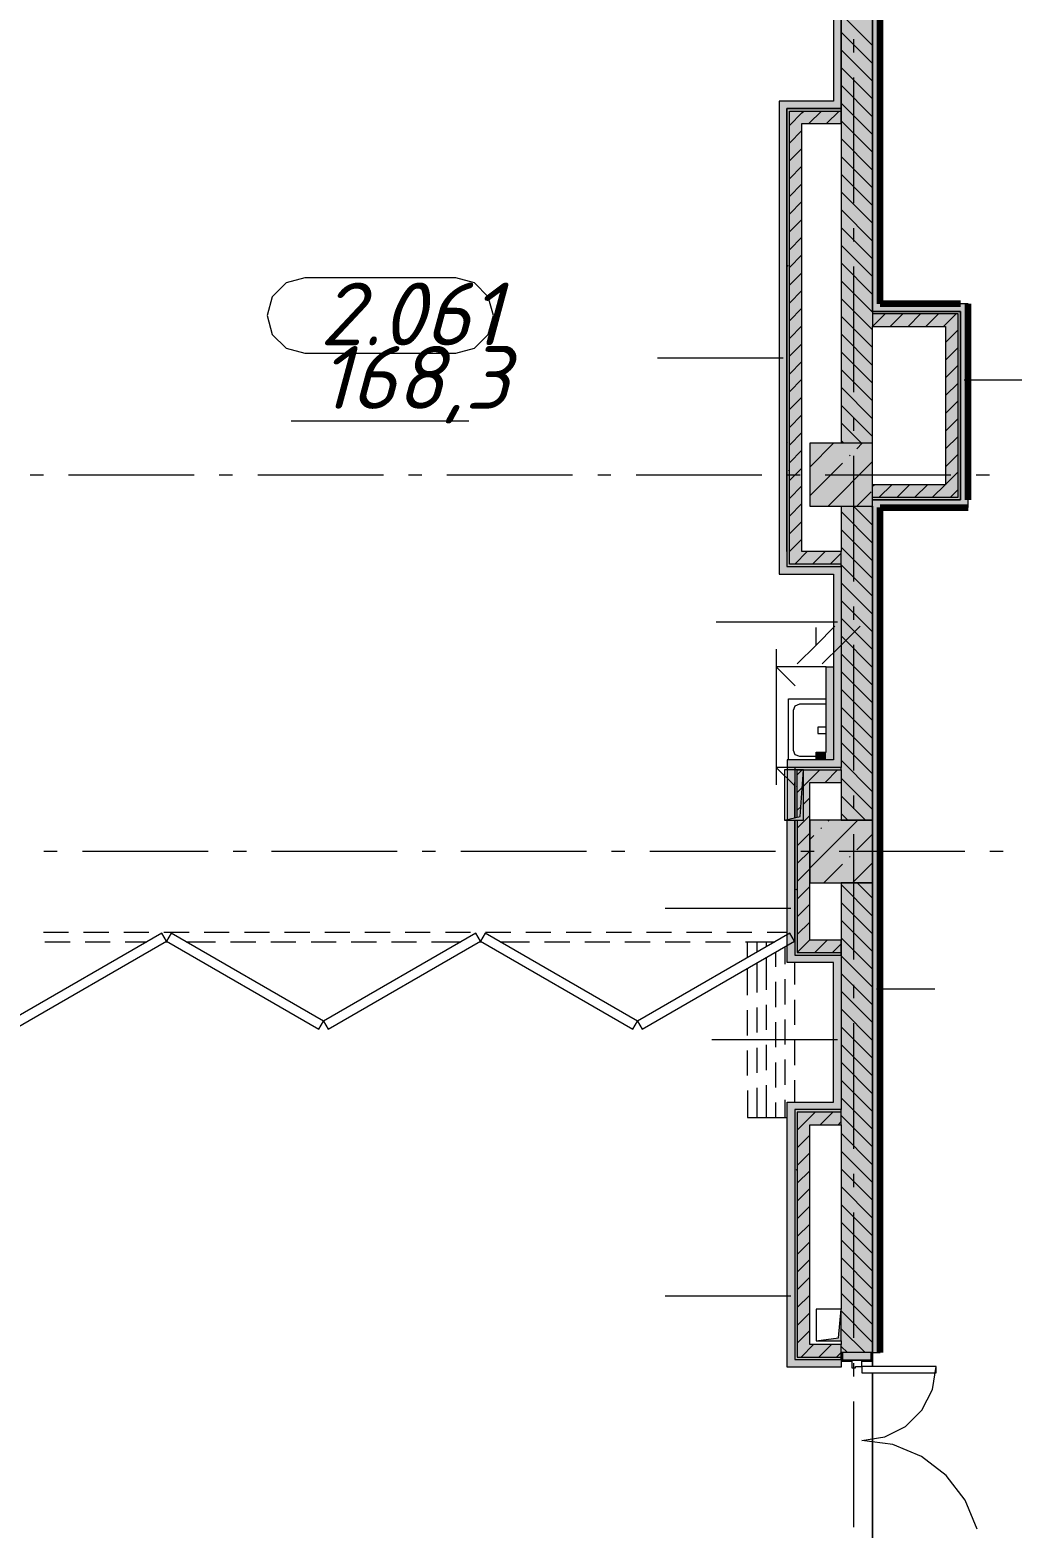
# Model space of a CAD drawing. Header units: millimetres. Extents: x -537608 to 253996, y -217170 to 186033.
# Drawn here: x -367018 to -359201, y -36287 to -24360 of the extents above; entities that cross this region are included whole.
import ezdxf

# ---------------------------------------------------------------- set-up
doc = ezdxf.new("R2010")
doc.units = ezdxf.units.MM
doc.layers.add('16) Лак 1.6м', color=160, linetype='Continuous', lineweight=90)
doc.layers.add('PDF _Геометрия', color=7, linetype='Continuous')
doc.layers.add('PDF _Текст', color=7, linetype='Continuous')
doc.layers.add('PDF _Сплошная заливка', color=7, linetype='Continuous', true_color=0xffffff)
doc.styles.add('PDF ISOCPEUR Italic', font='isocpeui.ttf')

msp = doc.modelspace()

# ---------------------------------------------------------------- hatches: boundary and pattern name
at = {"layer": 'PDF _Сплошная заливка', "transparency": 33554559}
h = msp.add_hatch(color=256, dxfattribs=at)
h.paths.add_polyline_path([(-360476.3682, -44350.6675), (-360311.3744, -44350.6675), (-360311.3744, -44200.6669), (-360561.3754, -44200.6669), (-360561.3754, -44350.6675)], flags=0)
h.paths.add_polyline_path([(-360396.373, -43500.6661), (-360311.3744, -43500.6661), (-360311.3744, -43305.6665), (-360561.3754, -43305.6665), (-360561.3754, -43500.6661), (-360476.3682, -43500.6661)], flags=0)
h.paths.add_polyline_path([(-360311.3744, -42605.6679), (-360311.3744, -41814.6659), (-360561.3754, -41814.6659), (-360561.3754, -42605.6679), (-360396.373, -42605.6679)], flags=0)
h.paths.add_polyline_path([(-360386.28, -40614.6673), (-360311.3744, -40614.6673), (-360311.3744, -40450.666), (-360561.3754, -40450.666), (-360561.3754, -40614.6673)], flags=0)
h.paths.add_polyline_path([(-360561.3754, -39950.666), (-360311.3744, -39950.666), (-360311.3744, -38814.666), (-360561.3754, -38814.666), (-360561.3754, -39616.9451)], flags=0)
h.paths.add_polyline_path([(-360476.3682, -38114.6652), (-360311.3744, -38114.6652), (-360311.3744, -37935.6664), (-360561.3754, -37935.6664), (-360561.3754, -38114.6652)], flags=0)
h.paths.add_polyline_path([(-360561.3754, -37235.6656), (-360311.3744, -37235.6656), (-360311.3744, -37150.6648), (-360561.3754, -37150.6648), (-360561.3754, -37155.6661)], flags=0)
h.paths.add_polyline_path([(-360381.3713, -34890.6654), (-360311.3744, -34888.6653), (-360311.3744, -31150.6649), (-360561.3754, -31150.6649), (-360559.3689, -34888.6653), (-360491.37, -34890.6654)], flags=0)
h.paths.add_polyline_path([(-360311.3744, -30650.665), (-360311.3744, -28150.6629), (-360561.3754, -28150.6629), (-360561.3754, -30650.665)], flags=0)
h.paths.add_polyline_path([(-360311.3744, -27650.6629), (-360311.3744, -22150.6621), (-360561.3754, -22150.6621), (-360561.3754, -27650.6629), (-360441.1028, -27650.6629)], flags=0)
h.paths.add_polyline_path([(-360311.3744, -21650.6621), (-360311.3744, -19150.661), (-360561.3754, -19150.661), (-360561.3754, -21650.6621), (-360528.5731, -21650.6621)], flags=0)
h.paths.add_polyline_path([(-360551.3685, -16890.6606), (-360311.3744, -16888.6605), (-360311.3744, -16151.0078), (-360561.3754, -16151.0078), (-360559.3689, -16888.6605), (-360551.3685, -16888.6605)], flags=0)
h.paths.add_polyline_path([(-360311.3744, -15651.0081), (-360311.3744, -10650.6589), (-360561.3754, -10650.6589), (-360561.3754, -15651.0081)], flags=0)
h.paths.add_polyline_path([(-360311.3744, -10150.6589), (-360313.3724, -9367.6587), (-360561.3754, -9367.6587), (-360561.3754, -10150.6589)], flags=0)
h.paths.add_polyline_path([(-360491.37, -7605.6587), (-360311.3744, -7603.6576), (-360311.3744, -7150.6582), (-360561.3754, -7150.6582), (-360559.3689, -7603.6576), (-360551.3685, -7605.6587)], flags=0)
at = {"layer": 'PDF _Сплошная заливка', "true_color": 0xff7d7d, "transparency": 33554559}
for points in [[(-360311.3744, -26600.6627), (-360251.3758, -26600.6627), (-360251.3758, -19150.661), (-360311.3744, -19150.661), (-360311.3744, -23953.3017)], [(-360621.374, -24985.6627), (-360621.374, -24925.6642), (-361053.8681, -24925.6642), (-361053.8681, -24985.6627), (-360993.8696, -24985.6627)], [(-361053.8681, -28692.8221), (-360993.8696, -28692.8221), (-360993.8696, -24985.6627), (-361053.8681, -24985.6627), (-361053.8681, -28225.2047)], [(-359611.3714, -26600.6627), (-359611.3714, -26540.6642), (-360251.3758, -26540.6642), (-360251.3758, -26600.6627), (-359967.2978, -26600.6627)], [(-359611.3714, -28100.6648), (-359551.3729, -28100.6648), (-359551.3729, -26540.6642), (-359611.3714, -26540.6642), (-359611.3714, -26801.2363)], [(-360621.374, -28692.8221), (-360561.3754, -28692.8221), (-360561.3754, -28632.8235), (-360993.8696, -28632.8235), (-360993.8696, -28692.8221)], [(-360621.374, -30230.6645), (-360621.374, -30170.6638), (-360991.3721, -30170.6638), (-360991.3721, -30230.6645), (-360931.3736, -30230.6645)], [(-360621.374, -31785.6638), (-360561.3754, -31785.6638), (-360561.3754, -31725.6652), (-360931.3736, -31725.6652), (-360931.3736, -31785.6638)], [(-360621.374, -32955.6654), (-360621.374, -32895.6647), (-360991.3721, -32895.6647), (-360991.3721, -32955.6654), (-360931.3736, -32955.6654)]]:
    msp.add_hatch(color=11, dxfattribs=at).paths.add_polyline_path(points)
at = {"layer": 'PDF _Сплошная заливка', "transparency": 33554559}
for points in [[(-360993.8696, -28612.8226), (-360973.8729, -28612.8226), (-360973.8729, -24985.6627), (-360993.8696, -24985.6627), (-360993.8696, -28512.8221)], [(-360561.3754, -25005.6636), (-360561.3754, -24985.6627), (-360973.8729, -24985.6627), (-360973.8729, -25005.6636), (-360873.8725, -25005.6636)], [(-360973.8729, -28512.8221), (-360873.8725, -28512.8221), (-360873.8725, -25005.6636), (-360973.8729, -25005.6636), (-360973.8729, -28225.2047)], [(-359631.368, -26620.6637), (-359611.3714, -26620.6637), (-359611.3714, -26600.6627), (-360311.3744, -26600.6627), (-360311.3744, -26620.6637), (-359967.2978, -26620.6637)], [(-359731.3685, -26720.6641), (-359631.368, -26720.6641), (-359631.368, -26620.6637), (-360311.3744, -26620.6637), (-360311.3744, -26720.6641), (-359967.2978, -26720.6641)], [(-359631.368, -28100.6648), (-359611.3714, -28100.6648), (-359611.3714, -26620.6637), (-359631.368, -26620.6637), (-359631.368, -28080.6639)], [(-359731.3685, -28080.6639), (-359731.3685, -27980.6635), (-360311.3744, -27980.6635), (-360311.3744, -28080.6639), (-359967.2978, -28080.6639)], [(-360561.3754, -31150.6649), (-360311.3744, -31150.6649), (-360311.3744, -30650.665), (-360811.3679, -30650.665), (-360811.3679, -31150.6649)], [(-360561.3754, -32975.6642), (-360561.3754, -32955.6654), (-360931.3736, -32955.6654), (-360931.3736, -32975.6642), (-360911.3683, -32975.6642)], [(-360931.3736, -34925.666), (-360911.3683, -34925.666), (-360911.3683, -32975.6642), (-360931.3736, -32975.6642), (-360931.3736, -34825.6656)], [(-360561.3754, -33075.6646), (-360561.3754, -32975.6642), (-360911.3683, -32975.6642), (-360911.3683, -33075.6646), (-360811.3679, -33075.6646)]]:
    msp.add_hatch(color=256, dxfattribs=at).paths.add_polyline_path(points)
at = {"layer": 'PDF _Сплошная заливка', "true_color": 0xff7d7d, "transparency": 33554559}
h = msp.add_hatch(color=11, dxfattribs=at)
h.paths.add_polyline_path([(-360251.3758, -40110.6671), (-360251.3758, -38814.666), (-360311.3744, -38814.666), (-360311.3744, -40110.6671)], flags=0)
h.paths.add_polyline_path([(-360251.3758, -38114.6652), (-360251.3758, -37935.6664), (-360311.3744, -37935.6664), (-360311.3744, -38114.6652)], flags=0)
h.paths.add_polyline_path([(-360311.3744, -37235.6656), (-360251.3758, -37235.6656), (-360251.3758, -36650.6648), (-360311.3744, -36650.6648), (-360311.3744, -37150.6648)], flags=0)
h.paths.add_polyline_path([(-360251.3758, -34890.6654), (-360251.3758, -28100.6648), (-360311.3744, -28100.6648), (-360311.3744, -34890.6654)], flags=0)
h = msp.add_hatch(color=11, dxfattribs=at)
h.paths.add_polyline_path([(-360991.3721, -31785.6638), (-360931.3736, -31785.6638), (-360931.3736, -30650.665), (-360991.3721, -30650.665), (-360991.3721, -31073.1392)], flags=0)
h.paths.add_polyline_path([(-360991.3721, -30646.161), (-360931.3736, -30632.6921), (-360931.3736, -30230.6645), (-360991.3721, -30230.6645), (-360991.3721, -30623.1653)], flags=0)
at = {"layer": 'PDF _Сплошная заливка', "transparency": 33554559}
h = msp.add_hatch(color=256, dxfattribs=at)
h.paths.add_polyline_path([(-360931.3736, -31705.6643), (-360911.3683, -31705.6643), (-360911.3683, -30650.665), (-360931.3736, -30650.665), (-360931.3736, -31605.6639)], flags=0)
h.paths.add_polyline_path([(-360931.3736, -30632.6921), (-360911.3683, -30628.2032), (-360911.3683, -30250.6654), (-360931.3736, -30250.6654), (-360931.3736, -30623.1653)], flags=0)
h = msp.add_hatch(color=256, dxfattribs=at)
h.paths.add_polyline_path([(-360868.8174, -30350.6637), (-360861.4284, -30250.6654), (-360911.3683, -30250.6654), (-360911.3683, -30350.6637), (-360888.9346, -30350.6637)], flags=0)
h.paths.add_polyline_path([(-360561.3754, -30350.6637), (-360561.3754, -30250.6654), (-360861.4284, -30250.6654), (-360861.4284, -30350.6637), (-360811.3679, -30350.6637)], flags=0)
h = msp.add_hatch(color=256, dxfattribs=at)
h.paths.add_polyline_path([(-360911.3683, -31605.6639), (-360811.3679, -31605.6639), (-360811.3679, -30350.6637), (-360861.4284, -30350.6637), (-360861.4284, -30650.665), (-360911.3683, -30650.665), (-360911.3683, -31073.1392)], flags=0)
h.paths.add_polyline_path([(-360911.3683, -30628.2032), (-360888.9346, -30623.1653), (-360868.8174, -30350.6637), (-360911.3683, -30350.6637), (-360911.3683, -30623.1653)], flags=0)

# ---------------------------------------------------------------- linework, layer by layer
at = {"layer": '16) Лак 1.6м'}
for p, q in [((-360251.3758, -26540.6642), (-360251.3758, -19210.6618)), ((-359611.3714, -26540.6642), (-360251.3758, -26540.6642)), ((-359551.3729, -28100.6648), (-359551.3729, -26540.6642)), ((-360251.3758, -34890.6654), (-360251.3758, -28160.6634)), ((-360251.3758, -28160.6634), (-359551.3729, -28160.6634))]:
    msp.add_line(p, q, dxfattribs=at)
at = {"layer": 'PDF _Геометрия', "lineweight": 9}
for p, q in [((-360561.3754, -22150.6621), (-360561.3754, -27650.6629)), ((-360311.3744, -26600.6627), (-360311.3744, -22150.6621)), ((-360311.3744, -22150.6621), (-360311.3744, -26600.6627)), ((-360621.374, -22812.7052), (-360621.374, -24925.6642)), ((-360561.3754, -24985.6627), (-360561.3754, -22812.7052)), ((-360311.3744, -24484.9436), (-360561.3754, -24234.9448)), ((-360311.3744, -24626.3669), (-360561.3754, -24376.3659)), ((-360311.3744, -24767.788), (-360561.3754, -24517.787)), ((-360311.3744, -24909.2091), (-360561.3754, -24659.2081)), ((-360311.3744, -25050.6303), (-360561.3754, -24800.6292)), ((-360621.374, -24925.6642), (-361053.8681, -24925.6642)), ((-361053.8681, -24925.6642), (-361053.8681, -24985.6627)), ((-361053.8681, -24985.6627), (-361053.8681, -28692.8221)), ((-360973.8729, -24985.6627), (-360993.8696, -24985.6627)), ((-360993.8696, -24985.6627), (-360993.8696, -28512.8221)), ((-360993.8696, -28512.8221), (-360993.8696, -24985.6627)), ((-360993.8696, -24985.6627), (-360621.374, -24985.6627)), ((-360873.8725, -24985.6627), (-360973.8729, -24985.6627)), ((-360973.8729, -28512.8221), (-360973.8729, -25005.6636)), ((-360973.8729, -25005.6636), (-360873.8725, -25005.6636)), ((-360973.8729, -25119.7315), (-360873.8725, -25019.7311)), ((-360561.3754, -24985.6627), (-360873.8725, -24985.6627)), ((-360873.8725, -25019.7311), (-360859.8008, -25005.6636)), ((-360873.8725, -25005.6636), (-360561.3754, -25005.6636)), ((-360818.3779, -25105.6641), (-360718.3775, -25005.6636)), ((-360676.9633, -25105.6641), (-360576.9629, -25005.6636)), ((-360621.374, -24985.6627), (-360561.3754, -24985.6627)), ((-360311.3744, -25192.0514), (-360561.3754, -24942.0525)), ((-360561.3754, -25005.6636), (-360561.3754, -24985.6627)), ((-360561.3754, -25105.6641), (-360561.3754, -25005.6636)), ((-360973.8729, -25261.1526), (-360873.8725, -25161.1522)), ((-360873.8725, -28512.8221), (-360873.8725, -25105.6641)), ((-360873.8725, -25105.6641), (-360561.3754, -25105.6641)), ((-360311.3744, -25333.4725), (-360561.3754, -25083.4736)), ((-360311.3744, -25474.8936), (-360561.3754, -25224.8947)), ((-360973.8729, -25402.5737), (-360873.8725, -25302.5755)), ((-360311.3744, -25616.3147), (-360561.3754, -25366.3159)), ((-360973.8729, -25543.997), (-360873.8725, -25443.9966)), ((-360311.3744, -25757.738), (-360561.3754, -25507.737)), ((-360973.8729, -25685.4181), (-360873.8725, -25585.4177)), ((-360973.8729, -25826.8392), (-360873.8725, -25726.8389)), ((-360311.3744, -25899.1591), (-360561.3754, -25649.1581)), ((-360973.8729, -25968.2604), (-360873.8725, -25868.26)), ((-360311.3744, -26040.5802), (-360561.3754, -25790.5792)), ((-360311.3744, -26182.0014), (-360561.3754, -25932.0003)), ((-360973.8729, -26109.6815), (-360873.8725, -26009.6811)), ((-360311.3744, -26323.4225), (-360561.3754, -26073.4236)), ((-360973.8729, -26251.1026), (-360873.8725, -26151.1022)), ((-360311.3744, -26464.8436), (-360561.3754, -26214.8447)), ((-360973.8729, -26392.5237), (-360873.8725, -26292.5233)), ((-360311.3744, -26606.2647), (-360561.3754, -26356.2658)), ((-360973.8729, -26533.9449), (-360873.8725, -26433.9466)), ((-360973.8729, -26675.3681), (-360873.8725, -26575.3677)), ((-360311.3744, -26747.6859), (-360561.3754, -26497.6869)), ((-359551.3729, -26540.6642), (-359611.3714, -26540.6642)), ((-360973.8729, -26816.7893), (-360873.8725, -26716.7888)), ((-360311.3744, -26889.1091), (-360561.3754, -26639.108)), ((-360311.3744, -26600.6627), (-359611.3714, -26600.6627)), ((-360251.3758, -26600.6627), (-360311.3744, -26600.6627)), ((-360311.3744, -26600.6627), (-360311.3744, -26620.6637)), ((-360311.3744, -26719.973), (-360212.0629, -26620.6637)), ((-359631.368, -26620.6637), (-360311.3744, -26620.6637)), ((-360311.3744, -26620.6637), (-360311.3744, -26720.6641)), ((-359611.3714, -26600.6627), (-360251.3758, -26600.6627)), ((-360170.64, -26720.6641), (-360070.6396, -26620.6637)), ((-360029.2168, -26720.6641), (-359929.2164, -26620.6637)), ((-359887.7935, -26720.6641), (-359787.7931, -26620.6637)), ((-359746.3788, -26720.6641), (-359646.3784, -26620.6637)), ((-359631.368, -26720.6641), (-359631.368, -26620.6637)), ((-359611.3714, -26600.6627), (-359611.3714, -26620.6637)), ((-359611.3714, -28100.6648), (-359611.3714, -26600.6627)), ((-359611.3714, -26620.6637), (-359611.3714, -26720.6641)), ((-360311.3744, -27030.5303), (-360561.3754, -26780.5292)), ((-360311.3744, -27650.6629), (-360311.3744, -26720.6641)), ((-360311.3744, -26720.6641), (-359731.3685, -26720.6641)), ((-359731.3685, -26720.6641), (-359731.3685, -27980.6635)), ((-359731.3685, -26847.0813), (-359631.368, -26747.0809)), ((-359631.368, -28080.6639), (-359631.368, -26720.6641)), ((-359611.3714, -26720.6641), (-359611.3714, -28100.6648)), ((-360973.8729, -26958.2104), (-360873.8725, -26858.2099)), ((-360311.3744, -27171.9514), (-360561.3754, -26921.9503)), ((-359731.3685, -26988.5024), (-359631.368, -26888.502)), ((-361023.8732, -26973.9355), (-362023.8688, -26973.9355)), ((-360973.8729, -27099.6315), (-360873.8725, -26999.6311)), ((-360311.3744, -27313.3725), (-360561.3754, -27063.3714)), ((-359731.3685, -27129.9235), (-359631.368, -27029.9231)), ((-360973.8729, -27241.0526), (-360873.8725, -27141.0522)), ((-359731.3685, -27271.3446), (-359631.368, -27171.3442)), ((-359581.3678, -27145.9523), (-358715.217, -27145.9523)), ((-360973.8729, -27382.4737), (-360873.8725, -27282.4733)), ((-360311.3744, -27454.7936), (-360561.3754, -27204.7947)), ((-359731.3685, -27412.7658), (-359631.368, -27312.7653)), ((-360973.8729, -27523.8948), (-360873.8725, -27423.8965)), ((-360311.3744, -27596.2147), (-360561.3754, -27346.2158)), ((-360398.3451, -27650.6629), (-360561.3754, -27487.6369)), ((-359731.3685, -27554.1869), (-359631.368, -27454.1886)), ((-360973.8729, -27665.316), (-360873.8725, -27565.3177)), ((-360811.3679, -27840.4458), (-360621.5893, -27650.6629)), ((-360311.3744, -27650.6629), (-360811.3679, -27650.6629)), ((-360811.3679, -27650.6629), (-360811.3679, -28150.6629)), ((-360539.7684, -27650.6629), (-360561.3754, -27629.058)), ((-360437.0036, -27694.1806), (-360393.4881, -27650.6629)), ((-360311.3744, -28150.6629), (-360311.3744, -27650.6629)), ((-359731.3685, -27695.6101), (-359631.368, -27595.6097)), ((-360973.8729, -27806.7392), (-360873.8725, -27706.7388)), ((-360494.0311, -27751.2059), (-360489.2945, -27746.463)), ((-359731.3685, -27837.0313), (-359631.368, -27737.0308)), ((-360973.8729, -27948.1603), (-360873.8725, -27848.1599)), ((-360811.3679, -28068.5449), (-360551.0585, -27808.229)), ((-360665.389, -28150.6629), (-360311.3744, -27796.644)), ((-359731.3685, -27978.4524), (-359631.368, -27878.4519)), ((-360973.8729, -28089.5815), (-360873.8725, -27989.581)), ((-360311.3744, -27992.7674), (-360299.2661, -27980.6635)), ((-359731.3685, -27980.6635), (-360311.3744, -27980.6635)), ((-360257.8519, -28080.6639), (-360157.8515, -27980.6635)), ((-360116.4287, -28080.6639), (-360016.4282, -27980.6635)), ((-359975.0054, -28080.6639), (-359875.0049, -27980.6635)), ((-359833.5821, -28080.6639), (-359733.5817, -27980.6635)), ((-359692.1589, -28080.6639), (-359631.368, -28019.8731)), ((-360973.8729, -28231.0026), (-360873.8725, -28131.0021)), ((-360437.2964, -28150.6629), (-360322.9573, -28036.3281)), ((-360311.3744, -28080.6639), (-359731.3685, -28080.6639)), ((-359731.3685, -28100.6648), (-360311.3744, -28100.6648)), ((-360311.3744, -28100.6648), (-360251.3758, -28100.6648)), ((-360251.3758, -28100.6648), (-359611.3714, -28100.6648)), ((-359731.3685, -28080.6639), (-359631.368, -28080.6639)), ((-359631.368, -28100.6648), (-359731.3685, -28100.6648)), ((-359611.3714, -28100.6648), (-359631.368, -28100.6648)), ((-359551.3729, -28160.6634), (-359551.3729, -28100.6648)), ((-360811.3679, -28150.6629), (-360311.3744, -28150.6629)), ((-360561.3754, -28150.6629), (-360561.3754, -28512.8221)), ((-360311.3744, -28444.7436), (-360561.3754, -28194.7425)), ((-360311.3744, -28303.3225), (-360464.0275, -28150.6629)), ((-360311.3744, -28161.9014), (-360322.6042, -28150.6629)), ((-360311.3744, -30650.665), (-360311.3744, -28150.6629)), ((-360311.3744, -28150.6629), (-360311.3744, -30650.665)), ((-360973.8729, -28372.4237), (-360873.8725, -28272.4232)), ((-360311.3744, -28586.1647), (-360561.3754, -28336.1657)), ((-360972.8481, -28512.8221), (-360873.8725, -28413.8444)), ((-360311.3744, -28727.5858), (-360561.3754, -28477.5869)), ((-360993.8696, -28512.8221), (-360993.8696, -28612.8226)), ((-360993.8696, -28612.8226), (-360993.8696, -28632.8235)), ((-360993.8696, -28612.8226), (-360993.8696, -28632.8235)), ((-360973.8729, -28513.8448), (-360972.8481, -28512.8221)), ((-360973.8729, -28612.8226), (-360973.8729, -28512.8221)), ((-360561.3754, -28612.8226), (-360973.8729, -28612.8226)), ((-360931.4253, -28612.8226), (-360831.4248, -28512.8221)), ((-360561.3754, -28512.8221), (-360873.8725, -28512.8221)), ((-360790.0106, -28612.8226), (-360690.0102, -28512.8221)), ((-360648.5873, -28612.8226), (-360561.3754, -28525.6085)), ((-360561.3754, -28612.8226), (-360561.3754, -28512.8221)), ((-360561.3754, -28632.8235), (-360561.3754, -28612.8226)), ((-360311.3744, -28869.0069), (-360561.3754, -28619.008)), ((-361053.8681, -28692.8221), (-360993.8696, -28692.8221)), ((-360993.8696, -28632.8235), (-360561.3754, -28632.8235)), ((-360993.8696, -28632.8235), (-360561.3754, -28632.8235)), ((-360993.8696, -28692.8221), (-360621.374, -28692.8221)), ((-360621.374, -28692.8221), (-360621.374, -30170.6638)), ((-360561.3754, -28632.8235), (-360561.3754, -28692.8221)), ((-360561.3754, -28632.8235), (-360561.3754, -30230.6645)), ((-360561.3754, -28692.8221), (-360561.3754, -30230.6645)), ((-360311.3744, -29010.428), (-360561.3754, -28760.4291)), ((-360311.3744, -29151.8513), (-360561.3754, -28901.8502)), ((-360591.3704, -29076.0393), (-361557.0394, -29076.0393)), ((-360311.3744, -29293.2724), (-360561.3754, -29043.2713)), ((-360561.3754, -29045.6095), (-360561.3754, -29257.7401)), ((-360761.3677, -29257.7401), (-360761.3677, -29117.742)), ((-360311.3744, -29434.6935), (-360561.3754, -29184.6925)), ((-361077.8865, -29290.6652), (-361077.8865, -30370.6646)), ((-360561.3754, -29257.7401), (-360561.3754, -29397.7403)), ((-360311.3744, -29576.1147), (-360561.3754, -29326.1136)), ((-360681.3725, -29430.6632), (-361077.8865, -29430.6632)), ((-360681.3725, -30110.6653), (-360681.3725, -29430.6632)), ((-360681.3725, -29430.6632), (-360621.374, -29430.6632)), ((-360621.374, -29430.6632), (-360621.374, -30170.6638)), ((-360311.3744, -29717.5358), (-360561.3754, -29467.5369)), ((-360311.3744, -29858.9569), (-360561.3754, -29608.958)), ((-360311.3744, -30000.378), (-360561.3754, -29750.3791)), ((-360311.3744, -30141.7991), (-360561.3754, -29891.8002)), ((-360311.3744, -30283.2224), (-360561.3754, -30033.2214)), ((-360761.3677, -30170.6638), (-360991.3721, -30170.6638)), ((-360991.3721, -30170.6638), (-360991.3721, -30230.6645)), ((-360761.3677, -30170.6638), (-360761.3677, -30110.6653)), ((-360761.3677, -30110.6653), (-360681.3725, -30110.6653)), ((-360681.3725, -30170.6638), (-360761.3677, -30170.6638)), ((-360681.3725, -30170.6638), (-360761.3677, -30170.6638)), ((-360621.374, -30170.6638), (-360681.3725, -30170.6638)), ((-360311.3744, -30424.6435), (-360561.3754, -30174.6425)), ((-360931.3736, -30230.6645), (-361077.8865, -30230.6645)), ((-360991.3721, -30230.6645), (-360991.3721, -30646.161)), ((-360621.374, -30230.6645), (-360931.3736, -30230.6645)), ((-360931.3736, -30230.6645), (-360931.3736, -30250.6654)), ((-360561.3754, -30230.6645), (-360931.3736, -30230.6645)), ((-360931.3736, -30230.6645), (-360931.3736, -30250.6654)), ((-360931.3736, -30250.6654), (-360931.3736, -30350.6637)), ((-360911.3683, -30289.8234), (-360872.2104, -30250.6654)), ((-360911.3683, -30350.6637), (-360911.3683, -30250.6654)), ((-360911.3683, -30250.6654), (-360561.3754, -30250.6654)), ((-360830.7876, -30350.6637), (-360730.7958, -30250.6654)), ((-360689.3729, -30350.6637), (-360589.3725, -30250.6654)), ((-360561.3754, -30230.6645), (-360621.374, -30230.6645)), ((-360561.3754, -30250.6654), (-360561.3754, -30230.6645)), ((-360561.3754, -30250.6654), (-360561.3754, -30350.6637)), ((-360931.3736, -30350.6637), (-360931.3736, -30632.6921)), ((-360931.3736, -30632.6921), (-360931.3736, -30350.6637)), ((-360911.3683, -30628.2032), (-360911.3683, -30350.6637)), ((-360911.3683, -30431.2445), (-360871.8401, -30391.7162)), ((-360861.4284, -30381.3045), (-360830.7876, -30350.6637)), ((-360811.3679, -31605.6639), (-360811.3679, -30350.6637)), ((-360811.3679, -30350.6637), (-360561.3754, -30350.6637)), ((-360311.3744, -30566.0646), (-360561.3754, -30316.0636)), ((-360561.3754, -30350.6637), (-360561.3754, -30650.665)), ((-360861.4284, -30522.7256), (-360811.3679, -30472.6652)), ((-360368.1951, -30650.665), (-360561.3754, -30457.4847)), ((-360991.3721, -31785.6638), (-360991.3721, -30650.665)), ((-360931.3736, -31605.6639), (-360931.3736, -30650.665)), ((-360931.3736, -30650.665), (-360931.3736, -31605.6639)), ((-360911.3683, -30572.6656), (-360883.1129, -30544.4124)), ((-360911.3683, -30714.0867), (-360811.3679, -30614.0884)), ((-360911.3683, -30650.665), (-360911.3683, -31605.6639)), ((-360811.3679, -31033.8263), (-360428.2109, -30650.665)), ((-360561.3754, -30650.665), (-360811.3679, -30650.665)), ((-360811.3679, -30650.665), (-360811.3679, -31150.6649)), ((-360665.1048, -30659.4619), (-360656.3122, -30650.665)), ((-360509.6184, -30650.665), (-360561.3754, -30598.908)), ((-360561.3754, -30650.665), (-360311.3744, -30650.665)), ((-360311.3744, -30650.665), (-360561.3754, -30650.665)), ((-360311.3744, -30650.665), (-360311.3744, -31150.6649)), ((-360311.3744, -31150.6649), (-360311.3744, -30650.665)), ((-360911.3683, -30855.5078), (-360811.3679, -30755.5095)), ((-360722.1323, -30716.4872), (-360717.3871, -30711.7443)), ((-360437.0036, -30887.561), (-360311.3744, -30761.9254)), ((-360811.3679, -30805.7272), (-360779.1511, -30773.5104)), ((-360911.3683, -30996.9311), (-360811.3679, -30896.9307)), ((-360700.1118, -31150.6649), (-360551.0585, -31001.6095)), ((-360494.0311, -30944.5842), (-360489.2945, -30939.8434)), ((-360472.0106, -31150.6649), (-360311.3744, -30990.0223)), ((-360911.3683, -31138.3522), (-360811.3679, -31038.3518)), ((-360911.3683, -31279.7733), (-360811.3679, -31179.7729)), ((-360811.3679, -31150.6649), (-360561.3754, -31150.6649)), ((-360311.3744, -31150.6649), (-360561.3754, -31150.6649)), ((-360561.3754, -31150.6649), (-360561.3754, -32955.6654)), ((-360561.3754, -31150.6649), (-360311.3744, -31150.6649)), ((-360311.3744, -31414.5935), (-360561.3754, -31164.5924)), ((-360311.3744, -31273.1702), (-360433.8775, -31150.6649)), ((-360311.3744, -31150.6649), (-360311.3744, -34890.6654)), ((-360311.3744, -34890.6654), (-360311.3744, -31150.6649)), ((-360961.3685, -31353.3032), (-361961.3728, -31353.3032)), ((-360911.3683, -31421.1945), (-360811.3679, -31321.194)), ((-360311.3744, -31556.0146), (-360561.3754, -31306.0136)), ((-360911.3683, -31562.6156), (-360811.3679, -31462.6151)), ((-360311.3744, -31697.4357), (-360561.3754, -31447.4347)), ((-365968.6239, -31550.4148), (-367180.9783, -32250.5621)), ((-366911.3768, -31543.7062), (-366711.3759, -31543.7062)), ((-366591.3702, -31543.7062), (-366391.3693, -31543.7062)), ((-366271.3723, -31543.7062), (-366071.3715, -31543.7062)), ((-365931.1193, -31615.3608), (-365968.6239, -31550.4148)), ((-365951.3744, -31543.7062), (-365751.3735, -31543.7062)), ((-365892.926, -31550.4148), (-365930.4304, -31615.3608)), ((-364680.5715, -32250.5621), (-365892.926, -31550.4148)), ((-365631.3764, -31543.7062), (-365431.3756, -31543.7062)), ((-365311.3699, -31543.7062), (-365111.3691, -31543.7062)), ((-364991.372, -31543.7062), (-364791.3711, -31543.7062)), ((-363469.2762, -31550.4148), (-364681.6308, -32250.5621)), ((-364671.3741, -31543.7062), (-364471.3732, -31543.7062)), ((-364351.3761, -31543.7062), (-364151.3753, -31543.7062)), ((-364031.3696, -31543.7062), (-363831.3688, -31543.7062)), ((-363711.3717, -31543.7062), (-363511.3708, -31543.7062)), ((-363431.7718, -31615.3608), (-363469.2762, -31550.4148)), ((-363394.6376, -31550.4148), (-363432.1421, -31615.3608)), ((-362182.2832, -32250.5621), (-363394.6376, -31550.4148)), ((-363391.3737, -31543.7062), (-363191.3729, -31543.7062)), ((-363071.3759, -31543.7062), (-362871.375, -31543.7062)), ((-362751.3693, -31543.7062), (-362551.3685, -31543.7062)), ((-362431.3714, -31543.7062), (-362231.3705, -31543.7062)), ((-360969.9373, -31550.4148), (-362182.2832, -32250.5621)), ((-362111.3735, -31543.7062), (-361911.3726, -31543.7062)), ((-361791.3755, -31543.7062), (-361591.3747, -31543.7062)), ((-361471.369, -31543.7062), (-361271.3681, -31543.7062)), ((-361151.371, -31543.7062), (-360991.3721, -31543.7062)), ((-360932.4242, -31615.3608), (-360969.9373, -31550.4148)), ((-360931.3736, -31605.6639), (-360931.3736, -31705.6643)), ((-360911.3683, -31704.0367), (-360812.9956, -31605.6639)), ((-360911.3683, -31605.6639), (-360911.3683, -31705.6643)), ((-360812.9956, -31605.6639), (-360811.3679, -31604.0362)), ((-360561.3754, -31605.6639), (-360811.3679, -31605.6639)), ((-360771.5813, -31705.6643), (-360671.5809, -31605.6639)), ((-360311.3744, -31838.8568), (-360561.3754, -31588.8558)), ((-360561.3754, -31705.6643), (-360561.3754, -31605.6639)), ((-367143.4652, -32315.5081), (-365931.1193, -31615.3608)), ((-366899.1221, -31618.7065), (-366699.1213, -31618.7065)), ((-366579.1242, -31618.7065), (-366379.1233, -31618.7065)), ((-366259.1263, -31618.7065), (-366086.8727, -31618.7065)), ((-365936.9065, -31618.7065), (-365924.6433, -31618.7065)), ((-365930.4304, -31615.3608), (-364718.0845, -32315.5081)), ((-365774.6771, -31618.7065), (-365541.0988, -31618.7065)), ((-365421.1017, -31618.7065), (-365221.1008, -31618.7065)), ((-365101.1038, -31618.7065), (-364901.1029, -31618.7065)), ((-364781.1058, -31618.7065), (-364581.105, -31618.7065)), ((-364644.1177, -32315.5081), (-363431.7718, -31615.3608)), ((-364461.0993, -31618.7065), (-364261.0984, -31618.7065)), ((-364141.1014, -31618.7065), (-363941.1006, -31618.7065)), ((-363821.1035, -31618.7065), (-363587.5338, -31618.7065)), ((-363437.5589, -31618.7065), (-363426.355, -31618.7065)), ((-363432.1421, -31615.3608), (-362219.7963, -32315.5081)), ((-363276.3801, -31618.7065), (-363042.2851, -31618.7065)), ((-362922.288, -31618.7065), (-362722.2872, -31618.7065)), ((-362602.2815, -31618.7065), (-362402.2807, -31618.7065)), ((-362282.2836, -31618.7065), (-362082.2827, -31618.7065)), ((-362144.7787, -32315.5081), (-360932.4242, -31615.3608)), ((-361962.2856, -31618.7065), (-361762.2848, -31618.7065)), ((-361642.2878, -31618.7065), (-361442.2869, -31618.7065)), ((-361322.2812, -31618.7065), (-361088.1862, -31618.7065)), ((-361306.203, -31744.6134), (-361306.203, -31618.7065)), ((-361231.2026, -31701.3003), (-361231.2026, -31618.7065)), ((-361156.2023, -31657.9871), (-361156.2023, -31618.7065)), ((-361081.202, -31819.5728), (-361081.202, -31701.2809)), ((-361006.2017, -31797.9163), (-361006.2017, -31657.9678)), ((-360931.3736, -31705.6643), (-360931.3736, -31725.6652)), ((-360931.3736, -31705.6643), (-360931.3736, -31725.6652)), ((-360931.3736, -31725.6652), (-360561.3754, -31725.6652)), ((-360931.3736, -31725.6652), (-360561.3754, -31725.6652)), ((-360911.3683, -31705.6643), (-360561.3754, -31705.6643)), ((-360630.158, -31705.6643), (-360561.3754, -31636.8796)), ((-360561.3754, -31725.6652), (-360561.3754, -31705.6643)), ((-360561.3754, -31725.6652), (-360561.3754, -31785.6638)), ((-361306.203, -32044.5415), (-361306.203, -31831.2225)), ((-361231.2026, -32022.8849), (-361231.2026, -31787.9072)), ((-361156.2023, -32001.2284), (-361156.2023, -31744.5962)), ((-360931.3736, -31785.6638), (-360991.3721, -31785.6638)), ((-360621.374, -31785.6638), (-360931.3736, -31785.6638)), ((-360931.3736, -31960.6645), (-360931.3736, -31785.6638)), ((-360621.374, -32895.6647), (-360621.374, -31785.6638)), ((-360311.3744, -31980.2779), (-360561.3754, -31730.2791)), ((-360561.3754, -31785.6638), (-360561.3754, -32955.6654)), ((-361081.202, -32139.5729), (-361081.202, -31939.572)), ((-361006.2017, -32117.9163), (-361006.2017, -31917.9155)), ((-360311.3744, -32121.6991), (-360561.3754, -31871.698)), ((-360931.3736, -32280.6646), (-360931.3736, -32080.6637)), ((-360311.3744, -32263.1202), (-360561.3754, -32013.1213)), ((-360281.3708, -31993.777), (-359815.2217, -31993.777)), ((-361306.203, -32364.5416), (-361306.203, -32164.5429)), ((-361231.2026, -32342.885), (-361231.2026, -32142.8863)), ((-361156.2023, -32321.2284), (-361156.2023, -32121.2298)), ((-360311.3744, -32404.5413), (-360561.3754, -32154.5424)), ((-364718.0845, -32315.5081), (-364680.5715, -32250.5621)), ((-364681.6308, -32250.5621), (-364644.1177, -32315.5081)), ((-362219.7963, -32315.5081), (-362182.2832, -32250.5621)), ((-362182.2832, -32250.5621), (-362144.7787, -32315.5081)), ((-361081.202, -32459.573), (-361081.202, -32259.5722)), ((-361006.2017, -32437.9164), (-361006.2017, -32237.9155)), ((-360311.3744, -32545.9624), (-360561.3754, -32295.9635)), ((-360591.3704, -32400.8576), (-361591.3747, -32400.8576)), ((-361156.2023, -32641.2285), (-361156.2023, -32441.2298)), ((-360931.3736, -32600.6647), (-360931.3736, -32400.6639)), ((-360311.3744, -32687.3857), (-360561.3754, -32437.3846)), ((-361306.203, -32684.5417), (-361306.203, -32484.5429)), ((-361231.2026, -32662.8851), (-361231.2026, -32462.8864)), ((-361006.2017, -32757.9165), (-361006.2017, -32557.9156)), ((-361081.202, -32779.5731), (-361081.202, -32579.5722)), ((-360311.3744, -32828.8068), (-360561.3754, -32578.8058)), ((-361231.2026, -33017.8642), (-361231.2026, -32782.8864)), ((-361156.2023, -33017.8642), (-361156.2023, -32761.2299)), ((-360931.3736, -32895.6647), (-360931.3736, -32720.6639)), ((-360311.3744, -32970.228), (-360561.3754, -32720.2269)), ((-361306.203, -32804.5431), (-361306.203, -33017.8642)), ((-361081.202, -33017.8642), (-361081.202, -32899.5723)), ((-361006.2017, -33017.8642), (-361006.2017, -32877.9157)), ((-360991.3721, -32955.6654), (-360991.3721, -32895.6647)), ((-360991.3721, -32895.6647), (-360621.374, -32895.6647)), ((-360311.3744, -33111.6491), (-360561.3754, -32861.648)), ((-361306.203, -33017.8642), (-360991.3721, -33017.8642)), ((-360991.3721, -35005.6655), (-360991.3721, -32955.6654)), ((-360561.3754, -32955.6654), (-360931.3736, -32955.6654)), ((-360931.3736, -32955.6654), (-360931.3736, -32975.6642)), ((-360621.374, -32955.6654), (-360931.3736, -32955.6654)), ((-360931.3736, -32955.6654), (-360931.3736, -34945.6648)), ((-360931.3736, -32975.6642), (-360931.3736, -33075.6646)), ((-360911.3683, -32976.8289), (-360910.2057, -32975.6642)), ((-360561.3754, -32975.6642), (-360911.3683, -32975.6642)), ((-360911.3683, -32975.6642), (-360911.3683, -33075.6646)), ((-360868.7829, -33075.6646), (-360768.7825, -32975.6642)), ((-360727.3683, -33075.6646), (-360627.3678, -32975.6642)), ((-360561.3754, -32955.6654), (-360621.374, -32955.6654)), ((-360561.3754, -32975.6642), (-360561.3754, -32955.6654)), ((-360561.3754, -33075.6646), (-360561.3754, -32975.6642)), ((-360311.3744, -33253.0702), (-360561.3754, -33003.0691)), ((-360931.3736, -33075.6646), (-360931.3736, -34825.6656)), ((-360911.3683, -33118.25), (-360868.7829, -33075.6646)), ((-360911.3683, -33075.6646), (-360911.3683, -34825.6656)), ((-360811.3679, -34825.6656), (-360811.3679, -33075.6646)), ((-360811.3679, -33075.6646), (-360561.3754, -33075.6646)), ((-360585.945, -33075.6646), (-360561.3754, -33051.0929)), ((-360561.3754, -33075.6646), (-360561.3754, -34545.6653)), ((-360311.3744, -33394.4913), (-360561.3754, -33144.4924)), ((-360911.3683, -33259.6711), (-360811.3679, -33159.6729)), ((-360911.3683, -33401.0922), (-360811.3679, -33301.094)), ((-360311.3744, -33535.9124), (-360561.3754, -33285.9135)), ((-360911.3683, -33542.5155), (-360811.3679, -33442.5151)), ((-360311.3744, -33677.3336), (-360561.3754, -33427.3346)), ((-360911.3683, -33683.9366), (-360811.3679, -33583.9362)), ((-360311.3744, -33818.7568), (-360561.3754, -33568.7557)), ((-360911.3683, -33825.3577), (-360811.3679, -33725.3574)), ((-360311.3744, -33960.1779), (-360561.3754, -33710.1768)), ((-360911.3683, -33966.7789), (-360811.3679, -33866.7785)), ((-360311.3744, -34101.5991), (-360561.3754, -33851.5979)), ((-360911.3683, -34108.2), (-360811.3679, -34008.1996)), ((-360311.3744, -34243.0202), (-360561.3754, -33993.0191)), ((-360911.3683, -34249.6211), (-360811.3679, -34149.6207)), ((-360311.3744, -34384.4413), (-360561.3754, -34134.4402)), ((-360911.3683, -34391.0422), (-360811.3679, -34291.044)), ((-360311.3744, -34525.8624), (-360561.3754, -34275.8634)), ((-360961.3685, -34442.2051), (-361961.3728, -34442.2051)), ((-360911.3683, -34532.4655), (-360811.3679, -34432.4651)), ((-360311.3744, -34667.2835), (-360561.3754, -34417.2846)), ((-360911.3683, -34673.8866), (-360811.3679, -34573.8862)), ((-360311.3744, -34808.7046), (-360561.3754, -34558.7057)), ((-360370.8304, -34890.6654), (-360561.3754, -34700.1268)), ((-360931.3736, -34825.6656), (-360931.3736, -34925.666)), ((-360911.3683, -34815.3078), (-360811.3679, -34715.3073)), ((-360911.3683, -34825.6656), (-360911.3683, -34925.666)), ((-360880.3055, -34925.666), (-360780.3051, -34825.6656)), ((-360561.3754, -34825.6656), (-360811.3679, -34825.6656)), ((-360738.8909, -34925.666), (-360638.8904, -34825.6656)), ((-360561.3754, -34795.6642), (-360561.3754, -34825.6656)), ((-360561.3754, -34890.6654), (-360561.3754, -34825.6656)), ((-360931.3736, -34925.666), (-360931.3736, -34945.6648)), ((-360931.3736, -34945.6648), (-360561.3754, -34945.6648)), ((-360931.3736, -34945.6648), (-360561.3754, -34945.6648)), ((-360911.3683, -34925.666), (-360561.3754, -34925.666)), ((-360597.4676, -34925.666), (-360561.3754, -34889.5717)), ((-360512.2536, -34890.6654), (-360561.3754, -34841.5479)), ((-360561.3754, -34925.666), (-360561.3754, -34890.6654)), ((-360561.3754, -34945.6648), (-360561.3754, -34925.666)), ((-360561.3754, -34945.6648), (-360561.3754, -35005.6655)), ((-360551.3685, -34888.6653), (-360559.3689, -34888.6653)), ((-360559.3689, -34888.6653), (-360559.3689, -34958.6643)), ((-360551.3685, -34950.664), (-360551.3685, -34888.6653)), ((-360321.3727, -34890.6654), (-360551.3685, -34890.6654)), ((-360551.3685, -34890.6654), (-360551.3685, -34950.664)), ((-360321.3727, -34888.6653), (-360321.3727, -34950.664)), ((-360313.3724, -34888.6653), (-360321.3727, -34888.6653)), ((-360321.3727, -34950.664), (-360321.3727, -34890.6654)), ((-360313.3724, -34958.6643), (-360313.3724, -34888.6653)), ((-360311.3744, -34890.6654), (-360251.3758, -34890.6654)), ((-360931.3736, -35005.6655), (-360991.3721, -35005.6655)), ((-360561.3754, -35005.6655), (-360931.3736, -35005.6655)), ((-360559.3689, -34958.6643), (-360476.3682, -34958.6643)), ((-360476.3682, -34950.664), (-360551.3685, -34950.664)), ((-360551.3685, -34950.664), (-360321.3727, -34950.664)), ((-360396.373, -34950.664), (-360476.3682, -34950.664)), ((-360476.3682, -34950.664), (-360476.3682, -35010.6646)), ((-360476.3682, -34958.6643), (-360476.3682, -34950.664)), ((-360476.3682, -35010.6646), (-360446.3732, -35010.6646)), ((-360446.3732, -35010.6646), (-360446.3732, -35000.6642)), ((-360446.3732, -35000.6642), (-360396.373, -35000.6642)), ((-360396.373, -35000.6642), (-360396.373, -34950.664)), ((-360321.3727, -34950.664), (-360396.373, -34950.664)), ((-360396.373, -34950.664), (-360396.373, -34958.6643)), ((-360396.373, -34958.6643), (-360313.3724, -34958.6643)), ((-359806.3688, -35000.6642), (-360396.373, -35000.6642)), ((-360396.373, -35000.6642), (-360396.373, -35050.6644)), ((-360396.373, -35050.6644), (-359806.3688, -35050.6644)), ((-359835.2442, -35182.985), (-359806.3688, -35000.6642)), ((-359806.3688, -35050.6644), (-359806.3688, -35000.6642)), ((-359919.0544, -35347.4578), (-359835.2442, -35182.985)), ((-360049.5751, -35477.985), (-359919.0544, -35347.4578)), ((-360214.0523, -35561.7887), (-360049.5751, -35477.985)), ((-360396.373, -35590.6641), (-360214.0523, -35561.7887)), ((-360150.497, -35623.036), (-360396.373, -35590.6641)), ((-359921.371, -35717.9403), (-360150.497, -35623.036)), ((-359724.6168, -35868.9141), (-359921.371, -35717.9403)), ((-359573.643, -36065.6662), (-359724.6168, -35868.9141)), ((-359478.7408, -36294.7879), (-359573.643, -36065.6662))]:
    msp.add_line(p, q, dxfattribs=at)
at = {"layer": 'PDF _Геометрия', "color": 253, "lineweight": 9, "true_color": 0xaaaaaa}
for p, q in [((-360461.375, -24538.5866), (-360461.375, -24432.7539)), ((-360461.375, -25738.5875), (-360461.375, -24738.5854)), ((-360461.375, -26044.4212), (-360461.375, -25938.5862)), ((-364829.5474, -26334.2131), (-364979.5479, -26374.4066)), ((-363629.5508, -26334.2131), (-364829.5474, -26334.2131)), ((-363479.5501, -26374.4066), (-363629.5508, -26334.2131)), ((-360461.375, -27244.4198), (-360461.375, -26244.4198)), ((-364979.5479, -26374.4066), (-365089.3573, -26484.2137)), ((-363369.7409, -26484.2137), (-363479.5501, -26374.4066)), ((-365089.3573, -26484.2137), (-365129.5486, -26634.2144)), ((-363329.5496, -26634.2144), (-363369.7409, -26484.2137)), ((-365129.5486, -26634.2144), (-365089.3573, -26784.2129)), ((-363369.7409, -26784.2129), (-363329.5496, -26634.2144)), ((-365089.3573, -26784.2129), (-364979.5479, -26894.0222)), ((-363479.5501, -26894.0222), (-363369.7409, -26784.2129)), ((-364979.5479, -26894.0222), (-364829.5474, -26934.2135)), ((-364829.5474, -26934.2135), (-363629.5508, -26934.2135)), ((-363629.5508, -26934.2135), (-363479.5501, -26894.0222)), ((-364938.5902, -27472.2498), (-363525.6751, -27472.2498)), ((-360461.375, -27550.2534), (-360461.375, -27444.4207)), ((-360461.375, -28750.2543), (-360461.375, -27750.2543)), ((-367016.6993, -27900.664), (-366910.8687, -27900.664)), ((-366710.8678, -27900.664), (-365710.8635, -27900.664)), ((-365510.8713, -27900.664), (-365405.032, -27900.664)), ((-365205.0312, -27900.664), (-364205.0356, -27900.664)), ((-364005.0347, -27900.664), (-363899.2041, -27900.664)), ((-363699.2032, -27900.664), (-362699.1989, -27900.664)), ((-362499.1981, -27900.664), (-362393.3674, -27900.664)), ((-362193.3666, -27900.664), (-361193.3623, -27900.664)), ((-360993.37, -27900.664), (-360887.5308, -27900.664)), ((-360687.5299, -27900.664), (-359687.5343, -27900.664)), ((-359487.5335, -27900.664), (-359381.7028, -27900.664)), ((-360461.375, -29056.0879), (-360461.375, -28950.2551)), ((-360461.375, -30256.0887), (-360461.375, -29256.0866)), ((-360981.3738, -30170.6638), (-360981.3738, -29685.6635)), ((-360981.3738, -29685.6635), (-360681.3725, -29685.6635)), ((-360941.3719, -29775.6634), (-360926.7318, -29740.3098)), ((-360941.3719, -30095.6635), (-360941.3719, -29775.6634)), ((-360926.7318, -29740.3098), (-360891.3717, -29725.6653)), ((-360891.3717, -29725.6653), (-360691.3709, -29725.6653)), ((-360691.3709, -29725.6653), (-360681.3725, -29729.8054)), ((-360681.3725, -29910.6644), (-360746.3831, -29910.6644)), ((-360746.3831, -29910.6644), (-360746.3831, -29960.6646)), ((-360746.3831, -29960.6646), (-360681.3725, -29960.6646)), ((-360926.7318, -30131.0193), (-360941.3719, -30095.6635)), ((-360891.3717, -30145.6637), (-360926.7318, -30131.0193)), ((-360761.3677, -30145.6637), (-360891.3717, -30145.6637)), ((-360861.4284, -30250.6654), (-361011.429, -30250.6654)), ((-361011.429, -30250.6654), (-361011.429, -30650.665)), ((-360888.9346, -30623.1653), (-360861.4284, -30250.6654)), ((-360861.4284, -30650.665), (-360861.4284, -30250.6654)), ((-360461.375, -30561.9202), (-360461.375, -30456.0874)), ((-361011.429, -30650.665), (-360888.9346, -30623.1653)), ((-361011.429, -30650.665), (-360861.4284, -30650.665)), ((-360461.375, -31761.921), (-360461.375, -30761.9211)), ((-366800.8699, -30900.6639), (-366906.7006, -30900.6639)), ((-365600.8648, -30900.6639), (-366600.8691, -30900.6639)), ((-365295.0333, -30900.6639), (-365400.8639, -30900.6639)), ((-364095.0368, -30900.6639), (-365095.0324, -30900.6639)), ((-363789.1967, -30900.6639), (-363895.036, -30900.6639)), ((-362589.2002, -30900.6639), (-363589.1958, -30900.6639)), ((-362283.3687, -30900.6639), (-362389.1993, -30900.6639)), ((-361083.3635, -30900.6639), (-362083.3678, -30900.6639)), ((-360777.5321, -30900.6639), (-360883.3627, -30900.6639)), ((-359577.5356, -30900.6639), (-360577.5312, -30900.6639)), ((-359271.6955, -30900.6639), (-359377.5347, -30900.6639)), ((-360461.375, -32067.7547), (-360461.375, -31961.9219)), ((-360461.375, -33267.7555), (-360461.375, -32267.7533)), ((-360461.375, -33573.587), (-360461.375, -33467.7542)), ((-360461.375, -34773.5878), (-360461.375, -33773.5879)), ((-360561.3754, -34545.6653), (-360761.3677, -34545.6653)), ((-360761.3677, -34545.6653), (-360761.3677, -34795.6642)), ((-360583.8695, -34773.1658), (-360561.3754, -34545.6653)), ((-360561.3754, -34545.6653), (-360561.3754, -34540.6639)), ((-360561.3754, -34795.6642), (-360561.3754, -34545.6653)), ((-360761.3677, -34795.6642), (-360583.8695, -34773.1658)), ((-360761.3677, -34795.6642), (-360561.3754, -34795.6642)), ((-360461.375, -35079.4214), (-360461.375, -34973.5886)), ((-360461.375, -36279.4222), (-360461.375, -35279.4223))]:
    msp.add_line(p, q, dxfattribs=at)
at = {"layer": 'PDF _Геометрия', "color": 8, "lineweight": 9, "true_color": 0x787878}
for p, q in [((-360973.8729, -25636.5418), (-360975.2767, -25634.1111)), ((-360984.2243, -26235.1901), (-360987.5743, -26240.9966)), ((-359914.7571, -26618.0134), (-359916.2814, -26620.6637)), ((-359613.6018, -26909.2026), (-359616.9518, -26915.0092)), ((-359612.1723, -26848.1061), (-359611.3714, -26848.1061)), ((-359612.1723, -27254.5064), (-359611.3714, -27254.5064)), ((-360988.203, -27643.7175), (-360991.5616, -27637.9088)), ((-359612.1723, -27660.9067), (-359611.3714, -27660.9067)), ((-360974.5963, -27870.4925), (-360977.9463, -27864.686)), ((-359612.1723, -27965.7047), (-359611.3714, -27965.7047)), ((-359820.673, -28080.6639), (-359823.7991, -28086.0786)), ((-360931.3736, -30302.5064), (-360926.2668, -30302.5064)), ((-360914.4772, -30381.578), (-360917.8272, -30387.3845)), ((-360931.3736, -30607.3066), (-360926.2668, -30607.3066)), ((-360931.3736, -31216.9071), (-360926.2668, -31216.9071)), ((-360918.12, -31200.6953), (-360921.47, -31206.5019)), ((-360931.3736, -31420.1072), (-360926.2668, -31420.1072)), ((-360931.3736, -31724.9074), (-360926.2668, -31724.9074)), ((-360857.7167, -31705.6643), (-360860.705, -31710.8551)), ((-360729.7709, -31724.9074), (-360723.0624, -31724.9074)), ((-360931.3736, -33452.1065), (-360926.2668, -33452.1065)), ((-360915.4503, -33431.2702), (-360918.8004, -33437.0767)), ((-360931.3736, -33655.3066), (-360926.2668, -33655.3066)), ((-360931.3736, -33960.1068), (-360926.2668, -33960.1068)), ((-360911.3683, -34279.1963), (-360911.575, -34278.8367)), ((-360931.3736, -34569.7073), (-360926.2668, -34569.7073)), ((-360931.3736, -34772.9075), (-360926.2668, -34772.9075)), ((-360911.3683, -34846.6052), (-360912.4879, -34848.5364))]:
    msp.add_line(p, q, dxfattribs=at)
at = {"layer": 'PDF _Геометрия', "lineweight": 20}
for p, q in [((-360611.3757, -29107.7416), (-360761.3677, -29257.7401)), ((-360411.3748, -29107.7416), (-360561.3754, -29257.7401)), ((-360761.3677, -29257.7401), (-360911.3683, -29407.7407)), ((-360561.3754, -29257.7401), (-360711.3675, -29407.7407)), ((-360927.8858, -29580.6638), (-361077.8865, -29430.6632)), ((-360927.8858, -30380.6651), (-361077.8865, -30230.6645))]:
    msp.add_line(p, q, dxfattribs=at)
at = {"layer": 'PDF _Геометрия', "color": 9, "lineweight": 9, "true_color": 0xc0c0c0}
for p, q in [((-360311.3744, -34890.6654), (-360311.3744, -35000.6642)), ((-360311.3744, -35000.6642), (-360311.3744, -34945.6648)), ((-360311.3744, -36490.6658), (-360311.3744, -35050.6644)), ((-360311.3744, -35050.6644), (-360311.3744, -36490.6658))]:
    msp.add_line(p, q, dxfattribs=at)
at = {"layer": 'PDF _Сплошная заливка', "color": 11, "lineweight": 35, "true_color": 0xff7d7d, "transparency": 33554559}
for points in [[(-360561.3754, -24985.6627), (-360561.3754, -22812.7052), (-360621.374, -24985.6627), (-360621.374, -22812.7052)], [(-360251.3758, -28160.6634), (-359551.3729, -28160.6634), (-360251.3758, -28100.6648), (-359551.3729, -28100.6648)], [(-360561.3754, -30230.6645), (-360561.3754, -28692.8221), (-360621.374, -30230.6645), (-360621.374, -28692.8221)], [(-360561.3754, -32955.6654), (-360561.3754, -31785.6638), (-360621.374, -32955.6654), (-360621.374, -31785.6638)], [(-360931.3736, -35005.6655), (-360931.3736, -32955.6654), (-360991.3721, -35005.6655), (-360991.3721, -32955.6654)], [(-360561.3754, -35005.6655), (-360561.3754, -34945.6648), (-360931.3736, -35005.6655), (-360931.3736, -34945.6648)]]:
    msp.add_solid(points, dxfattribs=at)
at = {"layer": 'PDF _Сплошная заливка', "lineweight": 35, "transparency": 33554559}
for points in [[(-360561.3754, -25105.6641), (-360561.3754, -25005.6636), (-360873.8725, -25105.6641), (-360873.8725, -25005.6636)], [(-359631.368, -28080.6639), (-359631.368, -26720.6641), (-359731.3685, -28080.6639), (-359731.3685, -26720.6641)], [(-360311.3744, -28150.6629), (-360311.3744, -27650.6629), (-360811.3679, -28150.6629), (-360811.3679, -27650.6629)], [(-360311.3744, -28100.6648), (-359631.368, -28100.6648), (-360311.3744, -28080.6639), (-359631.368, -28080.6639)], [(-360561.3754, -28632.8235), (-360561.3754, -28612.8226), (-360993.8696, -28632.8235), (-360993.8696, -28612.8226)], [(-360561.3754, -28612.8226), (-360561.3754, -28512.8221), (-360973.8729, -28612.8226), (-360973.8729, -28512.8221)], [(-360931.3736, -30250.6654), (-360561.3754, -30250.6654), (-360931.3736, -30230.6645), (-360561.3754, -30230.6645)], [(-360561.3754, -31705.6643), (-360561.3754, -31605.6639), (-360911.3683, -31705.6643), (-360911.3683, -31605.6639)], [(-360561.3754, -31725.6652), (-360561.3754, -31705.6643), (-360931.3736, -31725.6652), (-360931.3736, -31705.6643)], [(-360811.3679, -34825.6656), (-360811.3679, -33075.6646), (-360911.3683, -34825.6656), (-360911.3683, -33075.6646)], [(-360561.3754, -34925.666), (-360561.3754, -34825.6656), (-360911.3683, -34925.666), (-360911.3683, -34825.6656)], [(-360561.3754, -34945.6648), (-360561.3754, -34925.666), (-360931.3736, -34945.6648), (-360931.3736, -34925.666)]]:
    msp.add_solid(points, dxfattribs=at)
at = {"layer": 'PDF _Сплошная заливка', "color": 63, "lineweight": 35, "true_color": 0xbce362, "transparency": 33554559}
for points in [[(-360621.374, -30170.6638), (-360621.374, -29430.6632), (-360681.3725, -30170.6638), (-360681.3725, -29430.6632)], [(-360681.3725, -30170.6638), (-360681.3725, -30110.6653), (-360761.3677, -30170.6638), (-360761.3677, -30110.6653)]]:
    msp.add_solid(points, dxfattribs=at)
at = {"layer": 'PDF _Сплошная заливка', "color": 254, "lineweight": 35, "true_color": 0xe2e2e2, "transparency": 33554559}
for points in [[(-360861.4284, -30650.665), (-360861.4284, -30250.6654), (-361011.429, -30650.665), (-360888.9346, -30623.1653)], [(-360561.3754, -34795.6642), (-360561.3754, -34545.6653), (-360761.3677, -34795.6642), (-360583.8695, -34773.1658)]]:
    msp.add_solid(points, dxfattribs=at)
at = {"layer": 'PDF _Сплошная заливка', "color": 7, "lineweight": 35, "true_color": 0xf4f4f4, "transparency": 33554559}
msp.add_solid([(-360551.3685, -34950.664), (-360321.3727, -34950.664), (-360551.3685, -34890.6654), (-360321.3727, -34890.6654)], dxfattribs=at)

# ---------------------------------------------------------------- texts
at = {"layer": 'PDF _Текст', "char_height": 500, "attachment_point": 4, "style": 'PDF ISOCPEUR Italic'}
for s, insert in [('2.061', (-364710.8851, -26620.9253)), ('168,3', (-364717.8779, -27184.8745))]:
    msp.add_mtext(s, dxfattribs=dict(at, insert=insert))

doc.saveas('drawing.dxf')
